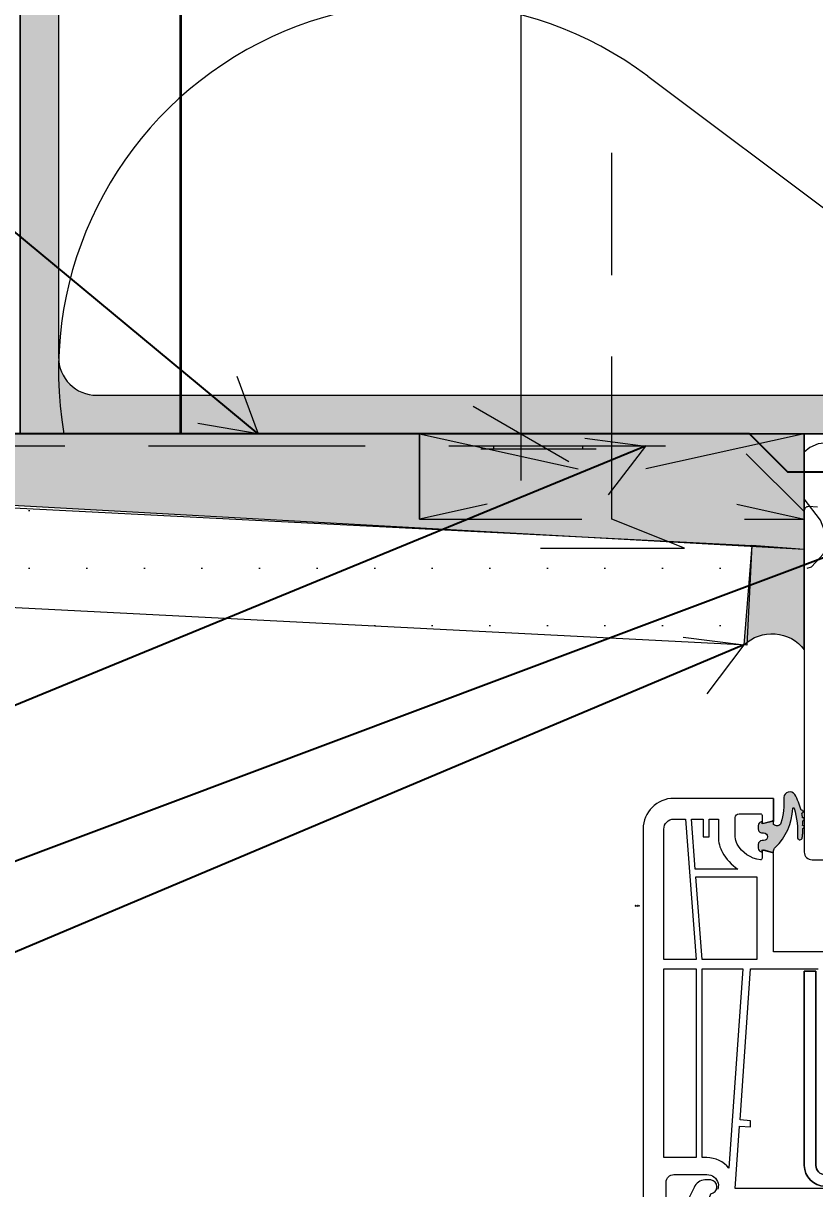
# Model space of a CAD drawing. Header units: millimetres. Extents: x 2715 to 5047, y -920 to 3095.
# Drawn here: x 3959.2 to 4062.3, y 2701.7 to 2853.5 of the extents above; entities that cross this region are included whole.
import ezdxf

# ---------------------------------------------------------------- set-up
doc = ezdxf.new("R2010")
doc.units = ezdxf.units.MM
doc.header["$MEASUREMENT"] = 0
for name, pattern in [('Dashed', [42.333333333324, 21.166666666662, -21.166666666662]), ('Hidden Line', [31.749999999993, 21.166666666662, -10.583333333331]), ('Hidden Line (2)', [39.122222328186, 28.222222328186, -10.9])]:
    doc.linetypes.add(name, pattern=pattern)
for name, color, linetype, lineweight in [('0_Pen_No__1', 7, 'Continuous', 13), ('0_Pen_No__141', 7, 'Continuous', 20), ('2D Drafting - General_Pen_No__1', 7, 'Continuous', 13), ('2D Drafting - General_Pen_No__141', 7, 'Continuous', 20), ('Annotation - Label_Pen_No__2', 8, 'Continuous', 15), ('ASSEMBLY_Pen_No__1', 7, 'Continuous', 13), ('ASSEMBLY_Pen_No__7', 7, 'Continuous', 35), ('Dimensioning - General_Pen_No__1', 7, 'Continuous', 13), ('GASKET_OUTSIDE_Pen_No__1', 7, 'Continuous', 13), ('HATCH_STEEL_Pen_No__1', 7, 'Continuous', 13), ('New_Structural - Bearing_Pen_No__21', 7, 'Continuous', 35), ('PVC_INSIDE_Pen_No__1', 7, 'Continuous', 13), ('PVC_OUTSIDE_Pen_No__141', 7, 'Continuous', 20), ('STEEL_OUTSIDE_Pen_No__1', 7, 'Continuous', 13), ('Structural - Bearing_Pen_No__1', 7, 'Continuous', 13), ('Structural - Bearing_Pen_No__141', 7, 'Continuous', 20), ('Structural - Bearing_Pen_No__2', 8, 'Continuous', 15)]:
    doc.layers.add(name, color=color, linetype=linetype, lineweight=lineweight)
for name, color, linetype, lineweight, true_color in [('0_Pen_No__146', 7, 'Continuous', 20, 0x5eaeff), ('0_Pen_No__161', 7, 'Continuous', 13, 0x6a6a6a), ('0_Pen_No__48', 7, 'Continuous', 25, 0xa80f02), ('0_Pen_No__61', 7, 'Continuous', 20, 0x6a6a6a), ('2D Drafting - General_Pen_No__61', 7, 'Continuous', 20, 0x6a6a6a), ('Structural - Bearing_Pen_No__161', 7, 'Continuous', 13, 0x6a6a6a)]:
    doc.layers.add(name, color=color, linetype=linetype, lineweight=lineweight, true_color=true_color)
doc.layers.add('Dimensioning - General', color=7, linetype='Continuous')
doc.styles.add('GENERATED_STYLE_1', font='')
doc.styles.add('GENERATED_STYLE_2', font='txt.shx')
doc.styles.get('GENERATED_STYLE_1').set_extended_font_data('Arial')
doc.dimstyles.new('GENERATED_STYLE__2', dxfattribs={"dimtxt": 20, "dimasz": 9.500000000000002, "dimexe": 0.18, "dimexo": 0.0625, "dimgap": 0, "dimtad": 1, "dimdec": 0, "dimzin": 0, "dimdsep": 46, "dimtxsty": 'GENERATED_STYLE_1', "dimblk": 'ARROWHEAD_2', "dimblk1": 'ARROWHEAD_2', "dimblk2": 'ARROWHEAD_2', "dimcen": 0.09, "dimse1": 1, "dimse2": 1, "dimclrd": 7, "dimclre": 7, "dimclrt": 7, "dimadec": 0, "dimazin": 0, "dimtfac": 1, "dimtdec": 4, "dimtmove": 0, "dimatfit": 3, "dimfxl": 0, "dimtolj": 1, "dimtzin": 0, "dimarcsym": 0})
doc.dimstyles.new('GENERATED_STYLE__5', dxfattribs={"dimtxt": 0.18, "dimasz": 7.6, "dimexe": 0.18, "dimexo": 0.0625, "dimgap": 0, "dimtad": 0, "dimtih": 1, "dimtoh": 1, "dimdec": 4, "dimzin": 0, "dimdsep": 46, "dimcen": 0.09, "dimadec": 0, "dimazin": 0, "dimtfac": 1, "dimtdec": 4, "dimtmove": 0, "dimatfit": 3, "dimldrblk": 'ARROWHEAD_14', "dimfxl": 0, "dimtolj": 1, "dimtzin": 0, "dimarcsym": 0})

# ---------------------------------------------------------------- blocks, each defined once
blk = doc.blocks.new('*X12')
at = {"layer": 'Structural - Bearing_Pen_No__161', "color": 251, "linetype": 'Continuous', "lineweight": 13, "true_color": 0x6a6a6a}
blk.add_line((4040.611606863237, 2846.553681779395), (4079.011598466269, 2817.753593259721), dxfattribs=at)
blk.add_arc((4011.811595667449, 2808.153690176267), 47.99999999997662, 53.13008564914897, 189.7807618872281, dxfattribs=at)
blk = doc.blocks.new('*X14')
at = {"layer": 'Structural - Bearing_Pen_No__2', "color": 8, "linetype": 'Continuous', "lineweight": 15}
for p, q in [((4061.69990621938, 2798.2038245357), (4060.979458752078, 2797.606825765528)), ((4062.760257468848, 2798.671232243314), (4061.69990621938, 2798.2038245357)), ((4063.907976890281, 2798.831091140622), (4062.760257468848, 2798.671232243314)), ((4065.055696311714, 2798.671232243315), (4063.907976890281, 2798.831091140622)), ((4066.116047561182, 2798.203824535701), (4065.055696311714, 2798.671232243315)), ((4067.008313218922, 2797.464448627652), (4066.116047561182, 2798.203824535701)), ((4070.099906219381, 2798.2038245357), (4069.207640561641, 2797.464448627652)), ((4071.160257468848, 2798.671232243314), (4070.099906219381, 2798.2038245357)), ((4072.307976890281, 2798.831091140622), (4071.160257468848, 2798.671232243314)), ((4073.455696311714, 2798.671232243315), (4072.307976890281, 2798.831091140622)), ((4074.516047561181, 2798.203824535701), (4073.455696311714, 2798.671232243315)), ((4075.408313218921, 2797.464448627652), (4074.516047561181, 2798.203824535701)), ((4078.49990621938, 2798.2038245357), (4077.60764056164, 2797.464448627652)), ((4079.560257468848, 2798.671232243314), (4078.49990621938, 2798.2038245357)), ((4080.707976890281, 2798.831091140622), (4079.560257468848, 2798.671232243314)), ((4081.855696311714, 2798.671232243315), (4080.707976890281, 2798.831091140622)), ((4082.916047561182, 2798.203824535701), (4081.855696311714, 2798.671232243315)), ((4083.808313218921, 2797.464448627652), (4082.916047561182, 2798.203824535701)), ((4086.89990621938, 2798.2038245357), (4086.007640561641, 2797.464448627652)), ((4087.960257468848, 2798.671232243314), (4086.89990621938, 2798.2038245357)), ((4089.107976890281, 2798.831091140622), (4087.960257468848, 2798.671232243314)), ((4090.255696311714, 2798.671232243315), (4089.107976890281, 2798.831091140622)), ((4091.316047561182, 2798.203824535701), (4090.255696311714, 2798.671232243315)), ((4092.208313218921, 2797.464448627652), (4091.316047561182, 2798.203824535701)), ((4095.29990621938, 2798.2038245357), (4094.407640561641, 2797.464448627652)), ((4096.360257468848, 2798.671232243314), (4095.29990621938, 2798.2038245357)), ((4097.507976890281, 2798.831091140622), (4096.360257468848, 2798.671232243314)), ((4098.655696311714, 2798.671232243315), (4097.507976890281, 2798.831091140622)), ((4099.716047561182, 2798.203824535701), (4098.655696311714, 2798.671232243315)), ((4100.608313218921, 2797.464448627652), (4099.716047561182, 2798.203824535701)), ((4103.69990621938, 2798.2038245357), (4102.80764056164, 2797.464448627652)), ((4104.760257468848, 2798.671232243314), (4103.69990621938, 2798.2038245357)), ((4105.907976890281, 2798.831091140622), (4104.760257468848, 2798.671232243314)), ((4107.055696311714, 2798.671232243315), (4105.907976890281, 2798.831091140622)), ((4108.116047561181, 2798.203824535701), (4107.055696311714, 2798.671232243315)), ((4109.008313218921, 2797.464448627652), (4108.116047561181, 2798.203824535701)), ((4112.099906219381, 2798.2038245357), (4111.207640561641, 2797.464448627652)), ((4113.160257468848, 2798.671232243314), (4112.099906219381, 2798.2038245357)), ((4114.307976890281, 2798.831091140622), (4113.160257468848, 2798.671232243314)), ((4115.455696311714, 2798.671232243315), (4114.307976890281, 2798.831091140622)), ((4116.516047561182, 2798.203824535701), (4115.455696311714, 2798.671232243315)), ((4117.408313218922, 2797.464448627652), (4116.516047561182, 2798.203824535701)), ((4120.49990621938, 2798.2038245357), (4119.60764056164, 2797.464448627652)), ((4121.560257468847, 2798.671232243314), (4120.49990621938, 2798.2038245357)), ((4122.70797689028, 2798.831091140622), (4121.560257468847, 2798.671232243314)), ((4123.855696311713, 2798.671232243315), (4122.70797689028, 2798.831091140622)), ((4124.916047561182, 2798.203824535701), (4123.855696311713, 2798.671232243315)), ((4125.808313218921, 2797.464448627652), (4124.916047561182, 2798.203824535701)), ((4128.89990621938, 2798.2038245357), (4128.00764056164, 2797.464448627652)), ((4129.960257468848, 2798.671232243314), (4128.89990621938, 2798.2038245357)), ((4131.107976890281, 2798.831091140622), (4129.960257468848, 2798.671232243314)), ((4132.255696311714, 2798.671232243315), (4131.107976890281, 2798.831091140622)), ((4133.316047561181, 2798.203824535701), (4132.255696311714, 2798.671232243315)), ((4134.208313218921, 2797.464448627652), (4133.316047561181, 2798.203824535701)), ((4137.29990621938, 2798.2038245357), (4136.407640561641, 2797.464448627652)), ((4138.360257468848, 2798.671232243314), (4137.29990621938, 2798.2038245357)), ((4139.507976890281, 2798.831091140622), (4138.360257468848, 2798.671232243314)), ((4140.655696311714, 2798.671232243315), (4139.507976890281, 2798.831091140622)), ((4140.962651219806, 2798.535925108058), (4140.655696311714, 2798.671232243315)), ((4067.66457109248, 2796.509388241722), (4067.008313218922, 2797.464448627652)), ((4068.03486467709, 2795.411345711316), (4067.66457109248, 2796.509388241722)), ((4068.551382688082, 2796.509388241722), (4068.181089103472, 2795.411345711316)), ((4069.207640561641, 2797.464448627652), (4068.551382688082, 2796.509388241722)), ((4076.06457109248, 2796.509388241722), (4075.408313218921, 2797.464448627652)), ((4076.43486467709, 2795.411345711316), (4076.06457109248, 2796.509388241722)), ((4076.951382688082, 2796.509388241722), (4076.581089103472, 2795.411345711316)), ((4077.60764056164, 2797.464448627652), (4076.951382688082, 2796.509388241722)), ((4084.464571092481, 2796.509388241722), (4083.808313218921, 2797.464448627652)), ((4084.83486467709, 2795.411345711316), (4084.464571092481, 2796.509388241722)), ((4085.351382688081, 2796.509388241722), (4084.981089103472, 2795.411345711316)), ((4086.007640561641, 2797.464448627652), (4085.351382688081, 2796.509388241722)), ((4092.864571092481, 2796.509388241722), (4092.208313218921, 2797.464448627652)), ((4093.23486467709, 2795.411345711316), (4092.864571092481, 2796.509388241722)), ((4093.751382688081, 2796.509388241722), (4093.381089103472, 2795.411345711316)), ((4094.407640561641, 2797.464448627652), (4093.751382688081, 2796.509388241722)), ((4101.264571092481, 2796.509388241722), (4100.608313218921, 2797.464448627652)), ((4101.634864677089, 2795.411345711316), (4101.264571092481, 2796.509388241722)), ((4102.151382688081, 2796.509388241722), (4101.781089103472, 2795.411345711316)), ((4102.80764056164, 2797.464448627652), (4102.151382688081, 2796.509388241722)), ((4109.66457109248, 2796.509388241722), (4109.008313218921, 2797.464448627652)), ((4110.03486467709, 2795.411345711316), (4109.66457109248, 2796.509388241722)), ((4110.551382688082, 2796.509388241722), (4110.181089103472, 2795.411345711316)), ((4111.207640561641, 2797.464448627652), (4110.551382688082, 2796.509388241722)), ((4118.06457109248, 2796.509388241722), (4117.408313218922, 2797.464448627652)), ((4118.43486467709, 2795.411345711316), (4118.06457109248, 2796.509388241722)), ((4118.951382688081, 2796.509388241722), (4118.581089103472, 2795.411345711316)), ((4119.60764056164, 2797.464448627652), (4118.951382688081, 2796.509388241722)), ((4126.464571092481, 2796.509388241722), (4125.808313218921, 2797.464448627652)), ((4126.834864677089, 2795.411345711316), (4126.464571092481, 2796.509388241722)), ((4127.351382688081, 2796.509388241722), (4126.981089103472, 2795.411345711316)), ((4128.00764056164, 2797.464448627652), (4127.351382688081, 2796.509388241722)), ((4134.86457109248, 2796.509388241722), (4134.208313218921, 2797.464448627652)), ((4135.23486467709, 2795.411345711316), (4134.86457109248, 2796.509388241722)), ((4135.751382688081, 2796.509388241722), (4135.381089103472, 2795.411345711316)), ((4136.407640561641, 2797.464448627652), (4135.751382688081, 2796.509388241722)), ((4068.091006008884, 2794.253907640295), (4068.03486467709, 2795.411345711316)), ((4068.181089103472, 2795.411345711316), (4068.124947771678, 2794.253907640295)), ((4076.491006008884, 2794.253907640295), (4076.43486467709, 2795.411345711316)), ((4076.581089103472, 2795.411345711316), (4076.524947771678, 2794.253907640295)), ((4084.891006008884, 2794.253907640295), (4084.83486467709, 2795.411345711316)), ((4084.981089103472, 2795.411345711316), (4084.924947771678, 2794.253907640295)), ((4093.291006008884, 2794.253907640295), (4093.23486467709, 2795.411345711316)), ((4093.381089103472, 2795.411345711316), (4093.324947771678, 2794.253907640295)), ((4101.691006008884, 2794.253907640295), (4101.634864677089, 2795.411345711316)), ((4101.781089103472, 2795.411345711316), (4101.724947771678, 2794.253907640295)), ((4110.091006008884, 2794.253907640295), (4110.03486467709, 2795.411345711316)), ((4110.181089103472, 2795.411345711316), (4110.124947771678, 2794.253907640295)), ((4118.491006008884, 2794.253907640295), (4118.43486467709, 2795.411345711316)), ((4118.581089103472, 2795.411345711316), (4118.524947771678, 2794.253907640295)), ((4126.891006008884, 2794.253907640295), (4126.834864677089, 2795.411345711316)), ((4126.981089103472, 2795.411345711316), (4126.924947771678, 2794.253907640295)), ((4135.291006008883, 2794.253907640295), (4135.23486467709, 2795.411345711316)), ((4135.381089103472, 2795.411345711316), (4135.324947771678, 2794.253907640295)), ((4067.828721425295, 2793.125182016153), (4068.091006008884, 2794.253907640295)), ((4068.124947771678, 2794.253907640295), (4068.387232355267, 2793.125182016153)), ((4076.228721425295, 2793.125182016153), (4076.491006008884, 2794.253907640295)), ((4076.524947771678, 2794.253907640295), (4076.787232355267, 2793.125182016153)), ((4084.628721425295, 2793.125182016153), (4084.891006008884, 2794.253907640295)), ((4084.924947771678, 2794.253907640295), (4085.187232355267, 2793.125182016153)), ((4093.028721425295, 2793.125182016153), (4093.291006008884, 2794.253907640295)), ((4093.324947771678, 2794.253907640295), (4093.587232355267, 2793.125182016153)), ((4101.428721425294, 2793.125182016153), (4101.691006008884, 2794.253907640295)), ((4101.724947771678, 2794.253907640295), (4101.987232355267, 2793.125182016153)), ((4109.828721425295, 2793.125182016153), (4110.091006008884, 2794.253907640295)), ((4110.124947771678, 2794.253907640295), (4110.387232355267, 2793.125182016153)), ((4118.228721425295, 2793.125182016153), (4118.491006008884, 2794.253907640295)), ((4118.524947771678, 2794.253907640295), (4118.787232355266, 2793.125182016153)), ((4126.628721425295, 2793.125182016153), (4126.891006008884, 2794.253907640295)), ((4126.924947771678, 2794.253907640295), (4127.187232355267, 2793.125182016153)), ((4135.028721425295, 2793.125182016153), (4135.291006008883, 2794.253907640295)), ((4135.324947771678, 2794.253907640295), (4135.587232355267, 2793.125182016153)), ((4064.747976890281, 2788.751091140621), (4067.267976890281, 2792.111091140622)), ((4067.267976890282, 2792.111091140622), (4067.828721425295, 2793.125182016153)), ((4068.387232355267, 2793.125182016153), (4068.947976890281, 2792.111091140622)), ((4071.467976890281, 2788.751091140621), (4068.947976890281, 2792.111091140622)), ((4073.147976890281, 2788.751091140621), (4075.667976890281, 2792.111091140622)), ((4075.667976890282, 2792.111091140622), (4076.228721425295, 2793.125182016153)), ((4076.787232355267, 2793.125182016153), (4077.347976890281, 2792.111091140622)), ((4079.867976890281, 2788.751091140621), (4077.347976890281, 2792.111091140622)), ((4081.547976890281, 2788.751091140621), (4084.067976890281, 2792.111091140622)), ((4084.067976890282, 2792.111091140622), (4084.628721425295, 2793.125182016153)), ((4085.187232355267, 2793.125182016153), (4085.747976890281, 2792.111091140622)), ((4088.267976890281, 2788.751091140621), (4085.747976890281, 2792.111091140622)), ((4089.947976890281, 2788.751091140621), (4092.467976890281, 2792.111091140622)), ((4092.467976890282, 2792.111091140622), (4093.028721425295, 2793.125182016153)), ((4093.587232355267, 2793.125182016153), (4094.147976890281, 2792.111091140622)), ((4096.66797689028, 2788.751091140621), (4094.147976890281, 2792.111091140622)), ((4098.347976890281, 2788.751091140621), (4100.86797689028, 2792.111091140622)), ((4100.867976890281, 2792.111091140622), (4101.428721425294, 2793.125182016153)), ((4101.987232355267, 2793.125182016153), (4102.547976890281, 2792.111091140622)), ((4105.067976890281, 2788.751091140621), (4102.547976890281, 2792.111091140622)), ((4106.747976890281, 2788.751091140621), (4109.267976890281, 2792.111091140622)), ((4109.267976890282, 2792.111091140622), (4109.828721425295, 2793.125182016153)), ((4110.387232355267, 2793.125182016153), (4110.947976890281, 2792.111091140622)), ((4113.467976890281, 2788.751091140621), (4110.947976890281, 2792.111091140622)), ((4115.147976890281, 2788.751091140621), (4117.66797689028, 2792.111091140622)), ((4117.667976890281, 2792.111091140622), (4118.228721425295, 2793.125182016153)), ((4118.787232355266, 2793.125182016153), (4119.347976890281, 2792.111091140622)), ((4121.86797689028, 2788.751091140621), (4119.347976890281, 2792.111091140622)), ((4123.547976890281, 2788.751091140621), (4126.067976890281, 2792.111091140622)), ((4126.067976890282, 2792.111091140622), (4126.628721425295, 2793.125182016153)), ((4127.187232355267, 2793.125182016153), (4127.747976890281, 2792.111091140622)), ((4130.267976890281, 2788.751091140621), (4127.747976890281, 2792.111091140622)), ((4131.947976890281, 2788.751091140621), (4134.467976890281, 2792.111091140622)), ((4134.467976890282, 2792.111091140622), (4135.028721425295, 2793.125182016153)), ((4135.587232355267, 2793.125182016153), (4136.147976890281, 2792.111091140622)), ((4138.479458752078, 2789.002448658224), (4136.147976890281, 2792.111091140622)), ((4063.067976890281, 2788.751091140621), (4060.979458752078, 2791.53578199156)), ((4063.891006008884, 2786.608274640948), (4063.067976890281, 2788.751091140621)), ((4064.747976890281, 2788.751091140621), (4063.924947771678, 2786.608274640948)), ((4072.291006008884, 2786.608274640948), (4071.467976890281, 2788.751091140621)), ((4073.147976890281, 2788.751091140621), (4072.324947771678, 2786.608274640948)), ((4080.691006008884, 2786.608274640948), (4079.867976890281, 2788.751091140621)), ((4081.547976890281, 2788.751091140621), (4080.724947771678, 2786.608274640948)), ((4089.091006008884, 2786.608274640948), (4088.267976890281, 2788.751091140621)), ((4089.947976890281, 2788.751091140621), (4089.124947771678, 2786.608274640948)), ((4097.491006008884, 2786.608274640948), (4096.66797689028, 2788.751091140621)), ((4098.347976890281, 2788.751091140621), (4097.524947771678, 2786.608274640948)), ((4105.891006008884, 2786.608274640948), (4105.067976890281, 2788.751091140621)), ((4106.747976890281, 2788.751091140621), (4105.924947771678, 2786.608274640948)), ((4114.291006008883, 2786.608274640948), (4113.467976890281, 2788.751091140621)), ((4115.147976890281, 2788.751091140621), (4114.324947771678, 2786.608274640948)), ((4122.691006008884, 2786.608274640948), (4121.86797689028, 2788.751091140621)), ((4123.547976890281, 2788.751091140621), (4122.724947771678, 2786.608274640948)), ((4131.091006008884, 2786.608274640948), (4130.267976890281, 2788.751091140621)), ((4131.947976890281, 2788.751091140621), (4131.124947771677, 2786.608274640948)), ((4063.464571092481, 2784.352794039522), (4063.891006008884, 2786.608274640948)), ((4063.924947771678, 2786.608274640948), (4064.351382688082, 2784.352794039522)), ((4071.864571092481, 2784.352794039522), (4072.291006008884, 2786.608274640948)), ((4072.324947771678, 2786.608274640948), (4072.751382688081, 2784.352794039522)), ((4080.26457109248, 2784.352794039522), (4080.691006008884, 2786.608274640948)), ((4080.724947771678, 2786.608274640948), (4081.151382688081, 2784.352794039522)), ((4088.66457109248, 2784.352794039522), (4089.091006008884, 2786.608274640948)), ((4089.124947771678, 2786.608274640948), (4089.551382688082, 2784.352794039522)), ((4097.06457109248, 2784.352794039522), (4097.491006008884, 2786.608274640948)), ((4097.524947771678, 2786.608274640948), (4097.951382688081, 2784.352794039522)), ((4105.464571092481, 2784.352794039522), (4105.891006008884, 2786.608274640948)), ((4105.924947771678, 2786.608274640948), (4106.351382688082, 2784.352794039522)), ((4113.86457109248, 2784.352794039522), (4114.291006008883, 2786.608274640948)), ((4114.324947771678, 2786.608274640948), (4114.751382688081, 2784.352794039522)), ((4122.264571092481, 2784.352794039522), (4122.691006008884, 2786.608274640948)), ((4122.724947771678, 2786.608274640948), (4123.151382688081, 2784.352794039522)), ((4130.66457109248, 2784.352794039522), (4131.091006008884, 2786.608274640948)), ((4131.124947771677, 2786.608274640948), (4131.551382688082, 2784.352794039522)), ((4061.916047561181, 2782.658357745543), (4063.464571092481, 2784.352794039522)), ((4064.351382688082, 2784.352794039522), (4065.89990621938, 2782.658357745543)), ((4070.316047561181, 2782.658357745543), (4071.864571092481, 2784.352794039522)), ((4072.751382688081, 2784.352794039522), (4074.29990621938, 2782.658357745543)), ((4078.716047561181, 2782.658357745543), (4080.26457109248, 2784.352794039522)), ((4081.151382688081, 2784.352794039522), (4082.69990621938, 2782.658357745543)), ((4087.116047561181, 2782.658357745543), (4088.66457109248, 2784.352794039522)), ((4089.551382688082, 2784.352794039522), (4091.09990621938, 2782.658357745543)), ((4095.516047561181, 2782.658357745543), (4097.06457109248, 2784.352794039522)), ((4097.951382688081, 2784.352794039522), (4099.49990621938, 2782.658357745543)), ((4103.916047561181, 2782.658357745543), (4105.464571092481, 2784.352794039522)), ((4106.351382688082, 2784.352794039522), (4107.89990621938, 2782.658357745543)), ((4112.31604756118, 2782.658357745543), (4113.86457109248, 2784.352794039522)), ((4114.751382688081, 2784.352794039522), (4116.29990621938, 2782.658357745543)), ((4120.716047561181, 2782.658357745543), (4122.264571092481, 2784.352794039522)), ((4123.151382688081, 2784.352794039522), (4124.69990621938, 2782.658357745543)), ((4129.11604756118, 2782.658357745543), (4130.66457109248, 2784.352794039522)), ((4131.551382688082, 2784.352794039522), (4133.099906219381, 2782.658357745543)), ((4061.355675144938, 2782.499167685342), (4061.916047561181, 2782.658357745543)), ((4065.89990621938, 2782.658357745543), (4066.460278635624, 2782.499167685342)), ((4069.755675144937, 2782.499167685342), (4070.316047561181, 2782.658357745543)), ((4074.29990621938, 2782.658357745543), (4074.860278635624, 2782.499167685342)), ((4078.155675144937, 2782.499167685342), (4078.716047561181, 2782.658357745543)), ((4082.69990621938, 2782.658357745543), (4083.260278635625, 2782.499167685341)), ((4086.555675144936, 2782.499167685341), (4087.116047561181, 2782.658357745543)), ((4091.09990621938, 2782.658357745543), (4091.660278635625, 2782.499167685341)), ((4094.955675144936, 2782.499167685341), (4095.516047561181, 2782.658357745543)), ((4099.49990621938, 2782.658357745543), (4100.060278635625, 2782.499167685341)), ((4103.355675144936, 2782.499167685341), (4103.916047561181, 2782.658357745543)), ((4107.89990621938, 2782.658357745543), (4108.460278635625, 2782.499167685341)), ((4111.755675144935, 2782.499167685341), (4112.31604756118, 2782.658357745543)), ((4116.29990621938, 2782.658357745543), (4116.860278635626, 2782.499167685341)), ((4120.155675144935, 2782.499167685341), (4120.716047561181, 2782.658357745543)), ((4124.69990621938, 2782.658357745543), (4125.260278635626, 2782.499167685341)), ((4128.555675144935, 2782.499167685341), (4129.11604756118, 2782.658357745543)), ((4133.099906219381, 2782.658357745543), (4133.660278635626, 2782.499167685341)), ((4136.955675144935, 2782.499167685341), (4137.51604756118, 2782.658357745543)), ((4137.51604756118, 2782.658357745543), (4138.479458752078, 2783.712548305057))]:
    blk.add_line(p, q, dxfattribs=at)
blk = doc.blocks.new('*D15')
at = {"layer": 'Dimensioning - General_Pen_No__1', "color": 7, "linetype": 'Continuous', "lineweight": 13}
for p, q in [((4024.068297244547, 2999.999111212466), (4024.068297244547, 3006.111611212466)), ((4030.318297244547, 2996.390673712466), (4017.818297244547, 3003.607548712466)), ((4033.443297244547, 2999.999111212466), (4014.693297244547, 2999.999111212466)), ((4024.068297244547, 2799.999124899952), (4024.068297244547, 2999.999111212466)), ((4017.818297244547, 2803.607562399952), (4030.318297244547, 2796.390687399952)), ((4033.443297244547, 2799.999124899952), (4014.693297244547, 2799.999124899952)), ((4024.068297244547, 2793.886624899952), (4024.068297244547, 2799.999124899952))]:
    blk.add_line(p, q, dxfattribs=at)
at = {"layer": 'Dimensioning - General_Pen_No__1', "color": 7, "lineweight": 13, "insert": (4020.068297333954, 2877.233318652256), "char_height": 20, "attachment_point": 7, "rotation": 90, "style": 'GENERATED_STYLE_1'}
blk.add_mtext('\\A1;{\\pql;\\fArial|b0|i0|c0|p34;200}', dxfattribs=at)
blk = doc.blocks.new('ARROWHEAD_2')
at = {"color": 0, "linetype": 'Continuous', "lineweight": 0}
for p, q in [((-0.3781315, -0.655), (0.3781315, 0.655)), ((0, 0), (-1, 0))]:
    blk.add_line(p, q, dxfattribs=at)
blk = doc.blocks.new('ARROWHEAD_14')
at = {"color": 0, "linetype": 'Continuous', "lineweight": 0}
blk.add_line((0, 0), (-1, 0), dxfattribs=at)
at = {"color": 0, "linetype": 'Continuous', "lineweight": 0, "flags": 128}
blk.add_lwpolyline([(-0.9093, 0.525), (0, 0), (-0.9093, -0.525)], dxfattribs=at)

msp = doc.modelspace()

# ---------------------------------------------------------------- hatches: boundary and pattern name
at = {"layer": '0_Pen_No__161', "linetype": 'Continuous', "lineweight": 0, "true_color": 0xd9d9d9}
msp.add_hatch(color=254, dxfattribs=at).paths.add_polyline_path([(4054.134420009374, 2785.443307444408), (4053.104460476268, 2772.484172312766, -0.448890405668343), (4060.979458752078, 2771.858287215885), (4060.979458752078, 2784.899280946041)])
msp.add_hatch(color=254, dxfattribs=at).paths.add_polyline_path([(4054.134420009374, 2785.443307444408), (4053.104460476268, 2772.484172312766, -0.448890405668343), (4060.979458752078, 2771.858287215885), (4060.979458752078, 2784.899280946041)])
at = {"layer": '2D Drafting - General_Pen_No__141', "linetype": 'Continuous', "lineweight": 20}
h = msp.add_hatch(dxfattribs=at)
h.set_pattern_fill('Gypsum_0002', style=0, pattern_type=2)
h.set_pattern_definition([(0, (0, 0), (0, 7.5), [0, -7.5])])
h.paths.add_polyline_path([(3758.819357628107, 2800.509757153039), (4054.134447149739, 2785.443685454596), (4053.4720883617, 2772.460570233821), (3759.18886425047, 2787.473999318298)])
at = {"layer": '2D Drafting - General_Pen_No__61', "linetype": 'Continuous', "lineweight": 0, "true_color": 0x1a1a1a}
msp.add_hatch(color=250, dxfattribs=at).paths.add_polyline_path([(4158.811306250583, 2799.999124899952), (3958.811413508548, 2799.999523072426), (3958.811413508548, 2809.999523072417), (3958.81111958149, 2949.999523071557, -0.414213562373095), (3963.811413508558, 2944.999523072425), (3963.811413508558, 2809.999523072417, 0.414213562373095), (3968.811413508553, 2804.999523072422), (4153.811413508546, 2804.999523072415, -0.414213562373095)])
at = {"layer": 'HATCH_STEEL_Pen_No__1', "linetype": 'Continuous', "lineweight": 13}
msp.add_hatch(color=7, dxfattribs=at).paths.add_polyline_path([(4060.979458752076, 2748.754007444018), (4060.979458752076, 2748.815892414325, 0.4009535918778454), (4060.760174538945, 2748.983499406731, 0.03304753268365031), (4060.77007059061, 2749.579857762141, 0.3702269576207252), (4060.979458752076, 2749.738001323235), (4060.979458752076, 2749.823880706982, 0.3814232755173875), (4060.762191302235, 2749.981377365001, 0.01315146758807474), (4060.65391191537, 2750.573055106483, 1.124232011706193), (4060.564028985244, 2750.959555574992, 0.04789718788439186), (4059.748235396714, 2753.017374875708, 0.6788224859761751), (4058.288718607802, 2752.616652010102, -0.1007618240051068), (4057.935285743344, 2749.288366119158, -0.5467789816202627), (4056.981869799049, 2749.094177183549), (4056.981869799049, 2749.591095397532), (4055.4794477051, 2749.188522610763), (4055.4794477051, 2749.480150642211), (4055.350038182557, 2749.445475465149, 0.341308652744737), (4054.979458752076, 2748.959188872118), (4054.979458752076, 2748.499167685336, 0.4142135623733674), (4055.479458752078, 2747.999167685334), (4055.679458752071, 2747.999167685334, -0.9999999999999999), (4055.679458752071, 2746.999167685329), (4055.479458752078, 2746.999167685329, 0.4142135623730625), (4054.979458752076, 2746.499167685341), (4054.979458752076, 2746.016805775537, 0.3394542588636936), (4055.350049229521, 2745.533842862398), (4055.4794477051, 2745.499170645357), (4055.4794477051, 2745.809812759899), (4056.981869799049, 2745.407239973145), (4056.981869799049, 2745.682074430858, -0.2499629223483767), (4057.192659486933, 2746.091650453008, 0.1894675342352536), (4059.467548279077, 2751.172735946822, -0.7898907706864495), (4059.655493802456, 2751.212881813058, -0.08455744741683821), (4060.087926497733, 2747.357137447208, 0.8884544078564384), (4060.705795626593, 2747.39346299823, 0.007198127181384825), (4060.767416591506, 2747.914278728641, 0.0152687080405355), (4060.775036862641, 2748.585317537644, 0.3794588938980258)])
h = msp.add_hatch(dxfattribs=at)
h.set_pattern_fill('ANSI31_0002', style=0, pattern_type=2)
h.set_pattern_definition([(224.9999999999995, (764.9064533985132, 4226.859627677527), (-2280.985054751555, 2280.985054751598), [])])
h.paths.add_polyline_path([(4087.479458752075, 2706.996263434019), (4087.479458752075, 2704.696263434014, -0.4142135623729287), (4086.279458752078, 2703.496263434017), (4063.67945875208, 2703.496263434017, -0.4142135623732061), (4062.479458752069, 2704.696263434014), (4062.479458752069, 2729.996263434015), (4060.979458752076, 2729.996263434015), (4060.979458752076, 2704.696263434014, 0.4142135623729964), (4063.67945875208, 2701.996263434024), (4086.279458752078, 2701.996263434024, 0.4142135623732183), (4088.979458752068, 2704.696263434014), (4088.979458752082, 2728.47381646879, 1.014964643484248), (4085.979458752067, 2728.47381646879), (4085.979458752067, 2706.996263434019)])
at = {"layer": 'Structural - Bearing_Pen_No__2', "linetype": 'Continuous', "lineweight": 15}
h = msp.add_hatch(dxfattribs=at)
h.set_pattern_fill('Cut_Stone_0002', color=8, style=0, pattern_type=2)
h.set_pattern_definition([(48.57633437499624, (4039.292088229173, 2784.465613770677), (-1.670539770553281, 1.893278406627021), [0, -1.683278051897575, 0, -2.524917077846361]), (107.8044321204111, (4044.542088229173, 2784.465613770677), (2.220023816606795, 0.9157589337544549), [0, -1.291933852836179, 0, -2.231522109444308])])
h.paths.add_polyline_path([(3789.811277373158, 2800), (4060.979458752078, 2799.999477768276), (4060.979458752078, 2784.899280946041)])

# ---------------------------------------------------------------- linework, layer by layer
at = {"layer": '0_Pen_No__1', "color": 7, "linetype": 'Continuous', "lineweight": 13}
for p, q in [((4018.829209445306, 2798.049701374422), (4033.838809836288, 2798.04969269753)), ((4020.534586977851, 2798.049700388558), (4020.534587180171, 2798.399667138154)), ((4032.133432303743, 2798.049693683394), (4032.133432506063, 2798.39966043299))]:
    msp.add_line(p, q, dxfattribs=at)
at = {"layer": '0_Pen_No__141', "color": 7, "linetype": 'Continuous', "lineweight": 20, "flags": 128}
msp.add_lwpolyline([(4054.134420009374, 2785.443307444408), (4053.104460476268, 2772.484172312766, -0.448890405668343), (4060.979458752078, 2771.858287215885), (4060.979458752078, 2784.899280946041)], format="xyb", close=True, dxfattribs=at)
msp.add_lwpolyline([(4054.134420009374, 2785.443307444408), (4053.104460476268, 2772.484172312766, -0.448890405668343), (4060.979458752078, 2771.858287215885), (4060.979458752078, 2784.899280946041)], format="xyb", close=True, dxfattribs=at)
at = {"layer": '0_Pen_No__146', "color": 161, "linetype": 'Hidden Line (2)', "lineweight": 20, "true_color": 0x5eaeff, "flags": 128}
msp.add_lwpolyline([(4060.979458752078, 2772.329979089735), (4060.979458752078, 2789.8644848305), (4052.437373873699, 2798.357446826152), (3850.061688348173, 2798.357490472344)], dxfattribs=at)
at = {"layer": '0_Pen_No__48', "color": 14, "linetype": 'Continuous', "lineweight": 25, "true_color": 0xa80f02, "flags": 128}
msp.add_lwpolyline([(4113.337595876485, 2782.499179724232), (4095.337430628602, 2782.499179724233), (4095.337430628602, 2794.999970982836), (4058.839584271821, 2794.999970982836), (4053.840013187196, 2799.999542067475), (3850.061688348173, 2799.99990430096)], dxfattribs=at)
at = {"layer": '0_Pen_No__61', "color": 251, "linetype": 'Hidden Line', "lineweight": 20, "true_color": 0x6a6a6a}
msp.add_lwpolyline([(4026.615015447248, 2785.091213520039), (4045.356845405806, 2785.091213520039), (4035.908702124928, 2788.88440256535), (4035.908702124928, 2836.596161028487)], dxfattribs=at)
at = {"layer": '2D Drafting - General_Pen_No__1', "color": 7, "linetype": 'Continuous', "lineweight": 13, "flags": 128}
msp.add_lwpolyline([(4158.811306250583, 2799.999124899952), (3958.811413508548, 2799.999523072426), (3958.811413508548, 2809.999523072417), (3958.81111958149, 2949.999523071557, -0.414213562373095), (3963.811413508558, 2944.999523072425), (3963.811413508558, 2809.999523072417, 0.414213562373095), (3968.811413508553, 2804.999523072422), (4153.811413508546, 2804.999523072415, -0.414213562373095)], format="xyb", close=True, dxfattribs=at)
at = {"layer": '2D Drafting - General_Pen_No__1', "color": 7, "linetype": 'Dashed', "lineweight": 13}
msp.add_lwpolyline([(4060.979458752078, 2799.999530028584), (4010.83794549778, 2799.999530028585), (4010.83794549778, 2788.884402565351), (4060.979458752078, 2788.88440256535)], close=True, dxfattribs=at)
msp.add_lwpolyline([(4060.979458752078, 2799.999530028584), (4010.83794549778, 2788.884402565351), (4010.83794549778, 2799.999530028585), (4060.979458752078, 2788.88440256535)], dxfattribs=at)
at = {"layer": '2D Drafting - General_Pen_No__141', "color": 7, "linetype": 'Continuous', "lineweight": 20, "flags": 128}
msp.add_lwpolyline([(3758.819357628107, 2800.509757153039), (4054.134447149739, 2785.443685454596), (4053.4720883617, 2772.460570233821), (3759.18886425047, 2787.473999318298)], close=True, dxfattribs=at)
at = {"layer": 'ASSEMBLY_Pen_No__1', "color": 7, "linetype": 'Continuous', "lineweight": 13}
for p, q in [((4056.979458752071, 2752.499167685341), (4053.979316259248, 2752.499167685341)), ((4056.979458752071, 2752.499167685341), (4053.979458752071, 2752.499167685341)), ((4056.979458752071, 2752.499167685341), (4056.979458752071, 2749.501010700255)), ((4056.979458752071, 2752.499167685341), (4056.979458752071, 2749.501010700255)), ((4039.979458752075, 2739.499167685336), (4039.979458752075, 2736.501010700264))]:
    msp.add_line(p, q, dxfattribs=at)
at = {"layer": 'GASKET_OUTSIDE_Pen_No__1', "color": 7, "linetype": 'Continuous', "lineweight": 13}
msp.add_lwpolyline([(4055.479458752078, 2747.999167685334), (4055.679458752071, 2747.999167685334, -0.9999999999999999), (4055.679458752071, 2746.999167685329), (4055.479458752078, 2746.999167685329, 0.4142135623730951), (4054.979458752076, 2746.499167685341), (4054.979458752076, 2746.016805775537, 0.3394542588636536), (4055.350049229521, 2745.533842862398), (4055.4794477051, 2745.499170645357), (4055.4794477051, 2745.809812759899), (4056.981869799049, 2745.407239973145), (4056.981869799049, 2745.682074430858, -0.2499629223483502), (4057.192659486933, 2746.091650453008, 0.1894675342352526), (4059.467548279077, 2751.172735946822, -0.7898907706849504), (4059.655493802456, 2751.212881813058, -0.08455744741684694), (4060.087926497733, 2747.357137447208, 0.8884544078585787), (4060.705795626593, 2747.39346299823, 0.007198127181379283), (4060.767416591506, 2747.914278728641, 0.01526870804053531), (4060.775036862641, 2748.585317537644, 0.3794588938980229), (4060.979458752076, 2748.754007444018), (4060.979458752076, 2748.767794264322), (4060.979458752076, 2748.815892414325, 0.4009535918779152), (4060.760174538945, 2748.983499406731, 0.03304753268364823), (4060.77007059061, 2749.579857762141, 0.3702269576207047), (4060.979458752076, 2749.738001323235), (4060.979458752076, 2749.823880706982, 0.3814232755174159), (4060.762191302235, 2749.981377365001, 0.01315146758807421), (4060.65391191537, 2750.573055106483, 1.124232011706098), (4060.564028985244, 2750.959555574992, 0.04789718788439313), (4059.748235396714, 2753.017374875708, 0.6788224859761435), (4058.288718607802, 2752.616652010102, -0.1007618240051091), (4057.935285743344, 2749.288366119158, -0.5467789816202666), (4056.981869799049, 2749.094177183549), (4056.981869799049, 2749.591095397532), (4055.4794477051, 2749.188522610763), (4055.4794477051, 2749.480150642211), (4055.350038182557, 2749.445475465149, 0.3413086527446229), (4054.979458752076, 2748.959188872118), (4054.979458752076, 2748.499167685336, 0.4142135623733714)], format="xyb", close=True, dxfattribs=at)
at = {"layer": 'HATCH_STEEL_Pen_No__1', "color": 7, "linetype": 'Continuous', "lineweight": 13, "flags": 128}
for points in [[(4060.979458752076, 2748.754007444018), (4060.979458752076, 2748.815892414325, 0.4009535918778454), (4060.760174538945, 2748.983499406731, 0.03304753268365031), (4060.77007059061, 2749.579857762141, 0.3702269576207252), (4060.979458752076, 2749.738001323235), (4060.979458752076, 2749.823880706982, 0.3814232755173875), (4060.762191302235, 2749.981377365001, 0.01315146758807474), (4060.65391191537, 2750.573055106483, 1.124232011706193), (4060.564028985244, 2750.959555574992, 0.04789718788439186), (4059.748235396714, 2753.017374875708, 0.6788224859761751), (4058.288718607802, 2752.616652010102, -0.1007618240051068), (4057.935285743344, 2749.288366119158, -0.5467789816202627), (4056.981869799049, 2749.094177183549), (4056.981869799049, 2749.591095397532), (4055.4794477051, 2749.188522610763), (4055.4794477051, 2749.480150642211), (4055.350038182557, 2749.445475465149, 0.341308652744737), (4054.979458752076, 2748.959188872118), (4054.979458752076, 2748.499167685336, 0.4142135623733674), (4055.479458752078, 2747.999167685334), (4055.679458752071, 2747.999167685334, -0.9999999999999999), (4055.679458752071, 2746.999167685329), (4055.479458752078, 2746.999167685329, 0.4142135623730625), (4054.979458752076, 2746.499167685341), (4054.979458752076, 2746.016805775537, 0.3394542588636936), (4055.350049229521, 2745.533842862398), (4055.4794477051, 2745.499170645357), (4055.4794477051, 2745.809812759899), (4056.981869799049, 2745.407239973145), (4056.981869799049, 2745.682074430858, -0.2499629223483767), (4057.192659486933, 2746.091650453008, 0.1894675342352536), (4059.467548279077, 2751.172735946822, -0.7898907706864495), (4059.655493802456, 2751.212881813058, -0.08455744741683821), (4060.087926497733, 2747.357137447208, 0.8884544078564384), (4060.705795626593, 2747.39346299823, 0.007198127181384825), (4060.767416591506, 2747.914278728641, 0.0152687080405355), (4060.775036862641, 2748.585317537644, 0.3794588938980258)], [(4087.479458752075, 2706.996263434019), (4087.479458752075, 2704.696263434014, -0.4142135623729287), (4086.279458752078, 2703.496263434017), (4063.67945875208, 2703.496263434017, -0.4142135623732061), (4062.479458752069, 2704.696263434014), (4062.479458752069, 2729.996263434015), (4060.979458752076, 2729.996263434015), (4060.979458752076, 2704.696263434014, 0.4142135623729964), (4063.67945875208, 2701.996263434024), (4086.279458752078, 2701.996263434024, 0.4142135623732183), (4088.979458752068, 2704.696263434014), (4088.979458752082, 2728.47381646879, 1.014964643484248), (4085.979458752067, 2728.47381646879), (4085.979458752067, 2706.996263434019)]]:
    msp.add_lwpolyline(points, format="xyb", close=True, dxfattribs=at)
at = {"layer": 'New_Structural - Bearing_Pen_No__21', "color": 7, "linetype": 'Continuous', "lineweight": 35}
msp.add_line((3979.729037860483, 3094.765922556957), (3979.729037860483, 2800.000014635292), dxfattribs=at)
at = {"layer": 'PVC_INSIDE_Pen_No__1', "color": 7, "linetype": 'Continuous', "lineweight": 13}
for points in [[(4046.877121100241, 2731.49916768534), (4042.679458752079, 2731.49916768534), (4042.679458752079, 2748.499167685336, -0.4142135623730951), (4043.97945875208, 2749.799167685337), (4045.477121100238, 2749.799167685337)], [(4052.309797062296, 2743.299167685334), (4046.776726511641, 2743.299167685334), (4046.279458752071, 2749.799167685337), (4047.779458752078, 2749.799167685337), (4047.779458752078, 2747.499167685346), (4048.579458752076, 2747.499167685346), (4048.579458752076, 2749.799167685337), (4049.779458752074, 2749.799167685337), (4049.779458752074, 2747.499167685346, 0.1277968793526268), (4050.310720490902, 2745.454574921238, 0.1202521426708866)], [(4051.160903091219, 2704.327530879607, 0.2273897384678585), (4048.265445846216, 2705.699167685336), (4047.679458752075, 2705.699167685336), (4047.679458752075, 2730.299167685343), (4052.977190906123, 2730.299167685343)]]:
    msp.add_lwpolyline(points, format="xyb", close=True, dxfattribs=at)
for points in [[(4054.779458752069, 2731.49916768534), (4047.679458752075, 2731.49916768534), (4046.853229243883, 2742.299167685343), (4054.779458752069, 2742.299167685343)], [(4046.879458752077, 2705.699167685336), (4042.679458752079, 2705.699167685336), (4042.679458752079, 2730.299167685343), (4046.879458752077, 2730.299167685343)]]:
    msp.add_lwpolyline(points, close=True, dxfattribs=at)
msp.add_lwpolyline([(4088.7869836771, 2701.699167685331), (4051.97955193049, 2701.699167685331), (4052.547421458389, 2709.820080281103), (4053.979458752071, 2709.694793252167), (4053.979458752071, 2710.497849122203), (4052.603235138069, 2710.618253086904), (4053.979458752071, 2730.299167685343), (4062.779458752079, 2730.299167685343, -0.4142135623730951)], format="xyb", dxfattribs=at)
at = {"layer": 'PVC_OUTSIDE_Pen_No__141', "color": 7, "linetype": 'Continuous', "lineweight": 20}
for points in [[(4062.697748322952, 2790.436006007409), (4061.505626730201, 2790.498482452717, 0.4296339059668241), (4060.979458752078, 2789.999167685335), (4060.979458752076, 2745.499167685336, 0.4142135623730952), (4061.979458752066, 2744.499167685331), (4065.479458752069, 2744.499167685331, 0.4142135623730951)], [(4065.229458752075, 2732.499167685345), (4056.979458752071, 2732.499167685345), (4056.979458752071, 2745.254423573653, 0.339454258863516), (4056.83122256109, 2745.447608738912), (4055.731222561096, 2745.742352850596, 0.4931454260310975), (4055.479458752078, 2745.549167685338), (4055.479458752078, 2744.699167685338, -0.4491855587357685), (4055.255931477365, 2744.500556337866, -0.2406017112632917), (4052.232440532468, 2746.525552083381, -0.127796879352734), (4051.979458752076, 2747.499167685346), (4051.979458752076, 2749.999167685329, -0.4142135623721399), (4052.479458752078, 2750.499167685331), (4055.279458752072, 2750.499167685331, -0.4142135623740473), (4055.479458752078, 2750.299167685339), (4055.479458752078, 2749.449167685339, 0.4931454260299656), (4055.731222561096, 2749.255982520081), (4056.83122256109, 2749.550726631751, 0.3394542588651655), (4056.979458752071, 2749.743911797009), (4056.979458752071, 2752.499167685341), (4043.97945875208, 2752.499167685341, 0.4142135623730935), (4039.979458752075, 2748.499167685336), (4039.979458752075, 2700.006278702245)], [(4042.979458752076, 2698.199167685343), (4042.979458752076, 2702.499167685344, -0.4142135623736674), (4043.97945875208, 2703.499167685334), (4048.279458751981, 2703.499167685334, -0.3453399166006333), (4049.743448730826, 2702.356850592648, -0.1721541418099984), (4049.667028096511, 2701.557942797505)]]:
    msp.add_lwpolyline(points, format="xyb", dxfattribs=at)
msp.add_lwpolyline([(4040.979458752066, 2681.914197847374, 0.3179870716668473), (4042.313818516608, 2680.028217180206), (4049.479458752078, 2677.499167685338), (4049.479458752078, 2695.499167685339), (4048.979458752076, 2695.499167685339), (4048.979458752076, 2696.999167685346), (4048.32328141973, 2696.999167685346, -0.5205670505517485), (4047.665496585172, 2697.938581785661), (4048.779458752069, 2700.999167685336, 0.8888888888887524), (4048.779458752069, 2702.799167685339), (4048.037307604378, 2702.799167685339, 0.3152987888789834), (4046.627768673194, 2701.812197900336), (4044.979458752071, 2698.499167685339), (4044.979458752071, 2695.149213031241), (4040.979458752066, 2695.499167685339)], format="xyb", close=True, dxfattribs=at)
at = {"layer": 'STEEL_OUTSIDE_Pen_No__1', "color": 7, "linetype": 'Continuous', "lineweight": 13}
msp.add_lwpolyline([(4087.479458752075, 2728.47381646879), (4087.479458752075, 2706.996263434019), (4085.979458752067, 2706.996263434019), (4085.979458752067, 2728.47381646879, -1.014964643484203), (4088.979458752068, 2728.47381646879), (4088.979458752068, 2704.696263434014, -0.414213562373095), (4086.279458752078, 2701.996263434024), (4063.67945875208, 2701.996263434024, -0.414213562373095), (4060.979458752076, 2704.696263434014), (4060.979458752076, 2729.996263434015), (4062.479458752069, 2729.996263434015), (4062.479458752069, 2704.696263434014, 0.414213562373095), (4063.67945875208, 2703.496263434017), (4086.279458752078, 2703.496263434017, 0.414213562373095), (4087.479458752075, 2704.696263434014), (4087.479458752075, 2706.996263434019)], format="xyb", dxfattribs=at)
at = {"layer": 'Structural - Bearing_Pen_No__1', "color": 7, "linetype": 'Continuous', "lineweight": 13}
for p, q in [((3979.729037758957, 2799.999562730939), (3979.729782302006, 3094.76599079005)), ((3982.729044135839, 2799.999523072426), (3979.729047775546, 2799.999530028584)), ((4032.729051740001, 2799.999407136309), (3982.729044135839, 2799.999523072426)), ((4114.298022369139, 2799.999218000542), (4032.729051740001, 2799.999407136309)), ((4063.97945511237, 2799.999523072426), (4060.979458752078, 2799.999530028584))]:
    msp.add_line(p, q, dxfattribs=at)
at = {"layer": 'Structural - Bearing_Pen_No__1', "color": 7, "linetype": 'Continuous', "lineweight": 13, "flags": 128}
for points in [[(4158.811774179149, 2999.999111212466), (3958.811747945781, 2999.999526651975), (3958.811286905832, 2799.999530028584), (4158.811334000783, 2799.999050997446)], [(3789.811277373158, 2800), (4060.979458752078, 2799.999477768276), (4060.979458752078, 2784.899280946041)]]:
    msp.add_lwpolyline(points, close=True, dxfattribs=at)
at = {"layer": 'Structural - Bearing_Pen_No__141', "color": 7, "linetype": 'Continuous', "lineweight": 20}
msp.add_line((4040.061697882363, 2799.999530028584), (3850.061689466435, 2800.00000471892), dxfattribs=at)

# ---------------------------------------------------------------- block references
at = {"layer": 'Structural - Bearing_Pen_No__161', "color": 251, "linetype": 'Continuous', "lineweight": 13, "true_color": 0x6a6a6a}
msp.add_blockref('*X12', (0, 0), dxfattribs=at)
at = {"layer": 'Structural - Bearing_Pen_No__2', "color": 8, "linetype": 'Continuous', "lineweight": 15}
msp.add_blockref('*X14', (0, 0), dxfattribs=at)

# ---------------------------------------------------------------- texts
at = {"layer": 'ASSEMBLY_Pen_No__7', "color": 7, "linetype": 'Continuous', "lineweight": 35, "insert": (4039.500887323502, 2738.529784828198), "char_height": 0.06, "attachment_point": 7, "rotation": 179.9999999999995, "style": 'GENERATED_STYLE_2'}
msp.add_mtext('\\A1;{\\pql;\\Ftxt.shx;ABDECKLEISTE}', dxfattribs=at)

# ---------------------------------------------------------------- dimensions: what is measured, and where the dimension line sits
at = {"layer": 'Dimensioning - General', "color": 7, "linetype": 'Continuous', "lineweight": 13}
dim = msp.add_linear_dim(base=(4024.068297244547, 2999.999111212466), p1=(4158.811306250583, 2799.999124899952), p2=(4158.811774179149, 2999.999111212466), angle=90, dimstyle='GENERATED_STYLE__2', dxfattribs=at)
dim.commit()
dim.dimension.update_dxf_attribs({"geometry": '*D15', "text_midpoint": (4010.068297333954, 2900.103917699344), "dimtype": 160, "text_rotation": 90})

# ---------------------------------------------------------------- leaders
at = {"layer": 'Annotation - Label_Pen_No__2', "color": 8, "linetype": 'Continuous', "lineweight": 15, "annotation_type": 0, "has_hookline": 1, "hookline_direction": 1}
for points, text_width, horizontal_direction in [([(3989.837945497779, 2799.999530028585), (3840.051035314362, 2924.025559212061), (2937.674217251442, 2932.202345142198)], 173.5, (0.9999999999998797, 4.905282171563188e-07, 0)), ([(4040.301398707513, 2798.357451048668), (3903.508142278888, 2742.194540148055), (3371.449194745639, 2741.965605415795)], 586.2750000000001, (0.9999999999998797, -4.905282404938872e-07, 0)), ([(4077.60419637896, 2789.127179207864), (3827.99509535384, 2695.436436782037), (3199.849172594664, 2696.808259191067)], 414.675, (0.9999999999998797, -4.905282440466009e-07, 0)), ([(4053.104460476268, 2772.484172312766), (3716.141242427858, 2630.433910694682), (2941.249167910847, 2638.610759159681)], 156.075, (0.9999999999998797, 4.905282207090325e-07, 0))]:
    msp.add_leader(points, dimstyle='GENERATED_STYLE__5', dxfattribs=dict(at, text_width=text_width, horizontal_direction=horizontal_direction))

doc.saveas('drawing.dxf')
